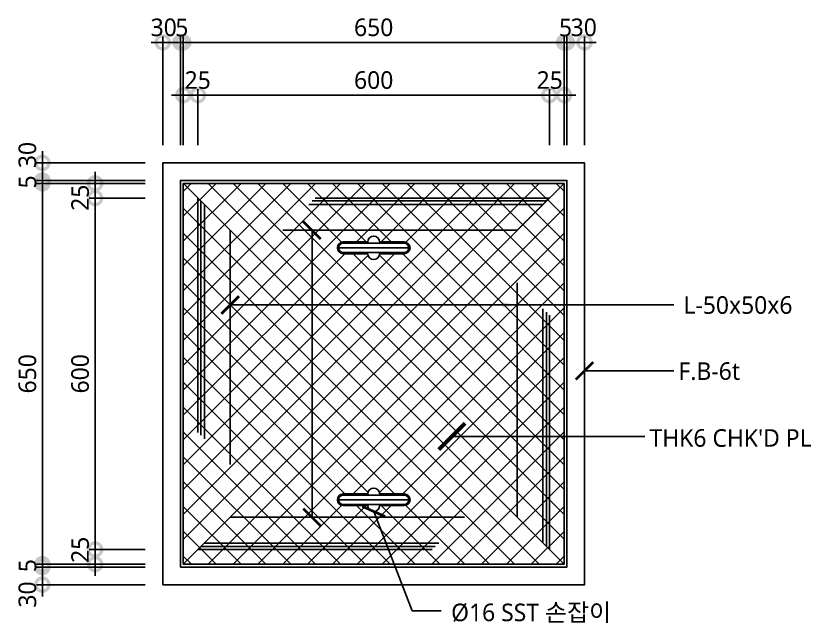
# Model space of a CAD drawing. Header units: millimetres. Extents: x 465 to 41696, y 198 to 5730.
# Drawn here: x 34420 to 35777, y 4648 to 5684 of the extents above; entities that cross this region are included whole.
import ezdxf

# ---------------------------------------------------------------- set-up
doc = ezdxf.new("R2010")
doc.units = ezdxf.units.MM
doc.header["$LTSCALE"] = 200
doc.linetypes.add('H2', pattern=[3, 2, -1])
doc.layers.get('DEFPOINTS').update_dxf_attribs({"color": 137})
for name, color, linetype in [('7', 7, 'Continuous'), ('DIM', 7, 'Continuous'), ('EL-01', 1, 'Continuous'), ('EL-03', 3, 'Continuous'), ('EL-07', 7, 'Continuous'), ('ETC-6', 6, 'Continuous'), ('HAT', 8, 'Continuous'), ('SYM-LEAD', 6, 'Continuous'), ('TEXT', 3, 'Continuous')]:
    doc.layers.add(name, color=color, linetype=linetype)
doc.styles.add('arial', font='arial.ttf')
doc.styles.add('스타일1', font='malgun.ttf')
doc.dimstyles.new('CJA$0', dxfattribs={"dimscale": 300, "dimtxt": 2.7, "dimasz": 1, "dimexe": 2, "dimexo": 3, "dimgap": 1, "dimtad": 1, "dimdec": 0, "dimzin": 1, "dimdsep": 46, "dimtxsty": 'arial', "dimblk": 'DOT', "dimcen": 0.09, "dimdle": 1, "dimclrd": 256, "dimclre": 256, "dimclrt": 3, "dimadec": 0, "dimazin": 0, "dimtfac": 1, "dimtdec": 0, "dimtmove": 2, "dimatfit": 3, "dimldrblk": 'DOT', "dimfxl": 1, "dimtolj": 1, "dimtzin": 1, "dimarcsym": 0})
doc.dimstyles.new('DIM-QD 1', dxfattribs={"dimtxt": 3, "dimasz": 1.5, "dimexe": 1, "dimexo": 0, "dimgap": 1, "dimtad": 1, "dimdec": 3, "dimdsep": 46, "dimlunit": 6, "dimtxsty": '스타일1', "dimblk1": 'ARCHTICK', "dimblk2": 'ARCHTICK', "dimsah": 1, "dimcen": 0, "dimclrd": 256, "dimclre": 256, "dimclrt": 3, "dimazin": 2, "dimtfac": 1, "dimtdec": 3, "dimtix": 1, "dimtmove": 2, "dimatfit": 3, "dimldrblk": 'ARCHTICK', "dimfxl": 1, "dimtolj": 1, "dimtzin": 0, "dimarcsym": 0})

# ---------------------------------------------------------------- blocks, each defined once
blk = doc.blocks.new('_ARCHTICK')
at = {"color": 0, "linetype": 'ByBlock', "const_width": 0.15}
blk.add_lwpolyline([(-0.5, -0.5), (0.5, 0.5)], dxfattribs=at)
blk = doc.blocks.new('_DotSmall')
at = {"color": 0, "linetype": 'ByBlock', "const_width": 0.5}
blk.add_lwpolyline([(-0.0625, 0, 1), (0.0625, 0, 1)], format="xyb", close=True, dxfattribs=at)
blk = doc.blocks.new('*D113')
at = {"layer": 'DEFPOINTS', "color": 0, "transparency": 16777216}
for p in [(34730.4, 5549), (34705.4, 5433.3), (34730.4, 5433.3)]:
    blk.add_point(p, dxfattribs=at)
at = {"layer": 'DIM', "color": 7, "lineweight": -2, "transparency": 16777216}
for p, q in [((34705.4, 5463.3), (34705.4, 5559)), ((34730.4, 5463.3), (34730.4, 5559)), ((34685.4, 5549), (34750.4, 5549))]:
    blk.add_line(p, q, dxfattribs=at)
at = {"layer": 'DIM', "color": 7, "lineweight": -2, "transparency": 16777216, "xscale": 45, "yscale": 45, "zscale": 45, "rotation": 180}
blk.add_blockref('_DotSmall', (34705.4, 5549), dxfattribs=at)
at = {"layer": 'DIM', "color": 7, "lineweight": -2, "transparency": 16777216, "xscale": 45, "yscale": 45, "zscale": 45}
blk.add_blockref('_DotSmall', (34730.4, 5549), dxfattribs=at)
at = {"layer": 'DIM', "color": 3, "transparency": 16777216, "insert": (34730, 5574.5), "char_height": 30, "attachment_point": 5, "style": '스타일1'}
blk.add_mtext('\\A1;25', dxfattribs=at)
blk = doc.blocks.new('_DOT')
at = {"color": 0, "linetype": 'ByBlock'}
blk.add_line((-0.5, 0), (-1, 0), dxfattribs=at)
at = {"color": 0, "linetype": 'ByBlock', "const_width": 0.5}
blk.add_lwpolyline([(-0.25, 0, 1), (0.25, 0, 1)], format="xyb", close=True, dxfattribs=at)
blk = doc.blocks.new('*D114')
at = {"layer": 'DEFPOINTS', "color": 0, "transparency": 16777216}
for p in [(35330.4, 5549), (34730.4, 5433.3), (35330.4, 5433.3)]:
    blk.add_point(p, dxfattribs=at)
at = {"layer": 'DIM', "color": 7, "lineweight": -2, "transparency": 16777216}
for p, q in [((34730.4, 5463.3), (34730.4, 5559)), ((35330.4, 5463.3), (35330.4, 5559)), ((34710.4, 5549), (35350.4, 5549))]:
    blk.add_line(p, q, dxfattribs=at)
at = {"layer": 'DIM', "color": 7, "lineweight": -2, "transparency": 16777216, "xscale": 45, "yscale": 45, "zscale": 45, "rotation": 180}
blk.add_blockref('_DotSmall', (34730.4, 5549), dxfattribs=at)
at = {"layer": 'DIM', "color": 7, "lineweight": -2, "transparency": 16777216, "xscale": 45, "yscale": 45, "zscale": 45}
blk.add_blockref('_DotSmall', (35330.4, 5549), dxfattribs=at)
at = {"layer": 'DIM', "color": 3, "transparency": 16777216, "insert": (35030.4, 5574.5), "char_height": 30, "attachment_point": 5, "style": '스타일1'}
blk.add_mtext('\\A1;600', dxfattribs=at)
blk = doc.blocks.new('*D115')
at = {"layer": 'DEFPOINTS', "color": 0, "transparency": 16777216}
for p in [(34700.4, 5639), (34700.4, 5433.3), (34705.4, 5433.3)]:
    blk.add_point(p, dxfattribs=at)
at = {"layer": 'DIM', "color": 7, "lineweight": -2, "transparency": 16777216}
for p, q in [((34700.4, 5463.3), (34700.4, 5649)), ((34705.4, 5463.3), (34705.4, 5649)), ((34700.4, 5639), (34655.4, 5639)), ((34705.4, 5639), (34700.4, 5639)), ((34705.4, 5639), (34750.4, 5639))]:
    blk.add_line(p, q, dxfattribs=at)
at = {"layer": 'DIM', "color": 7, "lineweight": -2, "transparency": 16777216, "xscale": 45, "yscale": 45, "zscale": 45}
blk.add_blockref('_DotSmall', (34700.4, 5639), dxfattribs=at)
at = {"layer": 'DIM', "color": 7, "lineweight": -2, "transparency": 16777216, "xscale": 45, "yscale": 45, "zscale": 45, "rotation": 180}
blk.add_blockref('_DotSmall', (34705.4, 5639), dxfattribs=at)
at = {"layer": 'DIM', "color": 3, "transparency": 16777216, "insert": (34702.9, 5664.2), "char_height": 30, "attachment_point": 5, "style": '스타일1'}
blk.add_mtext('\\A1;5', dxfattribs=at)
blk = doc.blocks.new('*D116')
at = {"layer": 'DEFPOINTS', "color": 0, "transparency": 16777216}
for p in [(34670.4, 5639), (34670.4, 5433.3), (34700.4, 5433.3)]:
    blk.add_point(p, dxfattribs=at)
at = {"layer": 'DIM', "color": 7, "lineweight": -2, "transparency": 16777216}
for p, q in [((34670.4, 5463.3), (34670.4, 5649)), ((34700.4, 5463.3), (34700.4, 5649)), ((34720.4, 5639), (34650.4, 5639))]:
    blk.add_line(p, q, dxfattribs=at)
at = {"layer": 'DIM', "color": 7, "lineweight": -2, "transparency": 16777216, "xscale": 45, "yscale": 45, "zscale": 45, "rotation": 180}
blk.add_blockref('_DotSmall', (34670.4, 5639), dxfattribs=at)
at = {"layer": 'DIM', "color": 7, "lineweight": -2, "transparency": 16777216, "xscale": 45, "yscale": 45, "zscale": 45}
blk.add_blockref('_DotSmall', (34700.4, 5639), dxfattribs=at)
at = {"layer": 'DIM', "color": 3, "transparency": 16777216, "insert": (34671.9, 5664.5), "char_height": 30, "attachment_point": 5, "style": '스타일1'}
blk.add_mtext('\\A1;30', dxfattribs=at)
blk = doc.blocks.new('*D117')
at = {"layer": 'DEFPOINTS', "color": 0, "transparency": 16777216}
for p in [(35330.4, 5549), (35330.4, 5433.3), (35355.4, 5433.3)]:
    blk.add_point(p, dxfattribs=at)
at = {"layer": 'DIM', "color": 7, "lineweight": -2, "transparency": 16777216}
for p, q in [((35330.4, 5463.3), (35330.4, 5559)), ((35355.4, 5463.3), (35355.4, 5559)), ((35375.4, 5549), (35310.4, 5549))]:
    blk.add_line(p, q, dxfattribs=at)
at = {"layer": 'DIM', "color": 7, "lineweight": -2, "transparency": 16777216, "xscale": 45, "yscale": 45, "zscale": 45, "rotation": 180}
blk.add_blockref('_DotSmall', (35330.4, 5549), dxfattribs=at)
at = {"layer": 'DIM', "color": 7, "lineweight": -2, "transparency": 16777216, "xscale": 45, "yscale": 45, "zscale": 45}
blk.add_blockref('_DotSmall', (35355.4, 5549), dxfattribs=at)
at = {"layer": 'DIM', "color": 3, "transparency": 16777216, "insert": (35330.9, 5574.5), "char_height": 30, "attachment_point": 5, "style": '스타일1'}
blk.add_mtext('\\A1;25', dxfattribs=at)
blk = doc.blocks.new('*D118')
at = {"layer": 'DEFPOINTS', "color": 0, "transparency": 16777216}
for p in [(35360.4, 5639), (35355.4, 5433.3), (35360.4, 5433.3)]:
    blk.add_point(p, dxfattribs=at)
at = {"layer": 'DIM', "color": 7, "lineweight": -2, "transparency": 16777216}
for p, q in [((35355.4, 5463.3), (35355.4, 5649)), ((35360.4, 5463.3), (35360.4, 5649)), ((35355.4, 5639), (35310.4, 5639)), ((35355.4, 5639), (35360.4, 5639)), ((35360.4, 5639), (35405.4, 5639))]:
    blk.add_line(p, q, dxfattribs=at)
at = {"layer": 'DIM', "color": 7, "lineweight": -2, "transparency": 16777216, "xscale": 45, "yscale": 45, "zscale": 45}
blk.add_blockref('_DotSmall', (35355.4, 5639), dxfattribs=at)
at = {"layer": 'DIM', "color": 7, "lineweight": -2, "transparency": 16777216, "xscale": 45, "yscale": 45, "zscale": 45, "rotation": 180}
blk.add_blockref('_DotSmall', (35360.4, 5639), dxfattribs=at)
at = {"layer": 'DIM', "color": 3, "transparency": 16777216, "insert": (35357.9, 5664.2), "char_height": 30, "attachment_point": 5, "style": '스타일1'}
blk.add_mtext('\\A1;5', dxfattribs=at)
blk = doc.blocks.new('*D119')
at = {"layer": 'DEFPOINTS', "color": 0, "transparency": 16777216}
for p in [(35390.4, 5639), (35360.4, 5433.3), (35390.4, 5433.3)]:
    blk.add_point(p, dxfattribs=at)
at = {"layer": 'DIM', "color": 7, "lineweight": -2, "transparency": 16777216}
for p, q in [((35360.4, 5463.3), (35360.4, 5649)), ((35390.4, 5463.3), (35390.4, 5649)), ((35340.4, 5639), (35410.4, 5639))]:
    blk.add_line(p, q, dxfattribs=at)
at = {"layer": 'DIM', "color": 7, "lineweight": -2, "transparency": 16777216, "xscale": 45, "yscale": 45, "zscale": 45, "rotation": 180}
blk.add_blockref('_DotSmall', (35360.4, 5639), dxfattribs=at)
at = {"layer": 'DIM', "color": 7, "lineweight": -2, "transparency": 16777216, "xscale": 45, "yscale": 45, "zscale": 45}
blk.add_blockref('_DotSmall', (35390.4, 5639), dxfattribs=at)
at = {"layer": 'DIM', "color": 3, "transparency": 16777216, "insert": (35389, 5664.5), "char_height": 30, "attachment_point": 5, "style": '스타일1'}
blk.add_mtext('\\A1;30', dxfattribs=at)
blk = doc.blocks.new('*D120')
at = {"layer": 'DEFPOINTS', "color": 0, "transparency": 16777216}
for p in [(34554.8, 4773.3), (34670.4, 4773.3), (34670.4, 4748.3)]:
    blk.add_point(p, dxfattribs=at)
at = {"layer": 'DIM', "color": 7, "lineweight": -2, "transparency": 16777216}
for p, q in [((34554.8, 4728.3), (34554.8, 4793.3)), ((34640.4, 4773.3), (34544.8, 4773.3)), ((34640.4, 4748.3), (34544.8, 4748.3))]:
    blk.add_line(p, q, dxfattribs=at)
at = {"layer": 'DIM', "color": 7, "lineweight": -2, "transparency": 16777216, "xscale": 45, "yscale": 45, "zscale": 45}
for p, rotation in [((34554.8, 4773.3), 90), ((34554.8, 4748.3), 270)]:
    blk.add_blockref('_DotSmall', p, dxfattribs=dict(at, rotation=rotation))
at = {"layer": 'DIM', "color": 3, "transparency": 16777216, "insert": (34529.3, 4772.8), "char_height": 30, "attachment_point": 5, "rotation": 90, "style": '스타일1'}
blk.add_mtext('\\A1;25', dxfattribs=at)
blk = doc.blocks.new('*D121')
at = {"layer": 'DEFPOINTS', "color": 0, "transparency": 16777216}
for p in [(34554.8, 5373.3), (34670.4, 5373.3), (34670.4, 4773.3)]:
    blk.add_point(p, dxfattribs=at)
at = {"layer": 'DIM', "color": 7, "lineweight": -2, "transparency": 16777216}
for p, q in [((34554.8, 4753.3), (34554.8, 5393.3)), ((34640.4, 5373.3), (34544.8, 5373.3)), ((34640.4, 4773.3), (34544.8, 4773.3))]:
    blk.add_line(p, q, dxfattribs=at)
at = {"layer": 'DIM', "color": 7, "lineweight": -2, "transparency": 16777216, "xscale": 45, "yscale": 45, "zscale": 45}
for p, rotation in [((34554.8, 5373.3), 90), ((34554.8, 4773.3), 270)]:
    blk.add_blockref('_DotSmall', p, dxfattribs=dict(at, rotation=rotation))
at = {"layer": 'DIM', "color": 3, "transparency": 16777216, "insert": (34529.3, 5073.3), "char_height": 30, "attachment_point": 5, "rotation": 90, "style": '스타일1'}
blk.add_mtext('\\A1;600', dxfattribs=at)
blk = doc.blocks.new('*D122')
at = {"layer": 'DEFPOINTS', "color": 0, "transparency": 16777216}
for p in [(34464.8, 5398.3), (34670.4, 5398.3), (34670.4, 4748.3)]:
    blk.add_point(p, dxfattribs=at)
at = {"layer": 'DIM', "color": 7, "lineweight": -2, "transparency": 16777216}
for p, q in [((34464.8, 4728.3), (34464.8, 5418.3)), ((34640.4, 5398.3), (34454.8, 5398.3)), ((34640.4, 4748.3), (34454.8, 4748.3))]:
    blk.add_line(p, q, dxfattribs=at)
at = {"layer": 'DIM', "color": 7, "lineweight": -2, "transparency": 16777216, "xscale": 45, "yscale": 45, "zscale": 45}
for p, rotation in [((34464.8, 5398.3), 90), ((34464.8, 4748.3), 270)]:
    blk.add_blockref('_DotSmall', p, dxfattribs=dict(at, rotation=rotation))
at = {"layer": 'DIM', "color": 3, "transparency": 16777216, "insert": (34439.3, 5073.3), "char_height": 30, "attachment_point": 5, "rotation": 90, "style": '스타일1'}
blk.add_mtext('\\A1;650', dxfattribs=at)
blk = doc.blocks.new('*D123')
at = {"layer": 'DEFPOINTS', "color": 0, "transparency": 16777216}
for p in [(34464.8, 4743.3), (34670.4, 4748.3), (34670.4, 4743.3)]:
    blk.add_point(p, dxfattribs=at)
at = {"layer": 'DIM', "color": 7, "lineweight": -2, "transparency": 16777216}
for p, q in [((34464.8, 4748.3), (34464.8, 4793.3)), ((34640.4, 4748.3), (34454.8, 4748.3)), ((34640.4, 4743.3), (34454.8, 4743.3)), ((34464.8, 4748.3), (34464.8, 4743.3)), ((34464.8, 4743.3), (34464.8, 4698.3))]:
    blk.add_line(p, q, dxfattribs=at)
at = {"layer": 'DIM', "color": 7, "lineweight": -2, "transparency": 16777216, "xscale": 45, "yscale": 45, "zscale": 45}
for p, rotation in [((34464.8, 4748.3), 270), ((34464.8, 4743.3), 90)]:
    blk.add_blockref('_DotSmall', p, dxfattribs=dict(at, rotation=rotation))
at = {"layer": 'DIM', "color": 3, "transparency": 16777216, "insert": (34439.5, 4745.8), "char_height": 30, "attachment_point": 5, "rotation": 90, "style": '스타일1'}
blk.add_mtext('\\A1;5', dxfattribs=at)
blk = doc.blocks.new('*D124')
at = {"layer": 'DEFPOINTS', "color": 0, "transparency": 16777216}
for p in [(34670.4, 4743.3), (34464.8, 4713.3), (34670.4, 4713.3)]:
    blk.add_point(p, dxfattribs=at)
at = {"layer": 'DIM', "color": 7, "lineweight": -2, "transparency": 16777216}
for p, q in [((34464.8, 4763.3), (34464.8, 4693.3)), ((34640.4, 4743.3), (34454.8, 4743.3)), ((34640.4, 4713.3), (34454.8, 4713.3))]:
    blk.add_line(p, q, dxfattribs=at)
at = {"layer": 'DIM', "color": 7, "lineweight": -2, "transparency": 16777216, "xscale": 45, "yscale": 45, "zscale": 45}
for p, rotation in [((34464.8, 4743.3), 90), ((34464.8, 4713.3), 270)]:
    blk.add_blockref('_DotSmall', p, dxfattribs=dict(at, rotation=rotation))
at = {"layer": 'DIM', "color": 3, "transparency": 16777216, "insert": (34439.3, 4696.6), "char_height": 30, "attachment_point": 5, "rotation": 90, "style": '스타일1'}
blk.add_mtext('\\A1;30', dxfattribs=at)
blk = doc.blocks.new('*D125')
at = {"layer": 'DEFPOINTS', "color": 0, "transparency": 16777216}
for p in [(34670.4, 5398.3), (34554.8, 5373.3), (34670.4, 5373.3)]:
    blk.add_point(p, dxfattribs=at)
at = {"layer": 'DIM', "color": 7, "lineweight": -2, "transparency": 16777216}
for p, q in [((34554.8, 5418.3), (34554.8, 5353.3)), ((34640.4, 5398.3), (34544.8, 5398.3)), ((34640.4, 5373.3), (34544.8, 5373.3))]:
    blk.add_line(p, q, dxfattribs=at)
at = {"layer": 'DIM', "color": 7, "lineweight": -2, "transparency": 16777216, "xscale": 45, "yscale": 45, "zscale": 45}
for p, rotation in [((34554.8, 5398.3), 90), ((34554.8, 5373.3), 270)]:
    blk.add_blockref('_DotSmall', p, dxfattribs=dict(at, rotation=rotation))
at = {"layer": 'DIM', "color": 3, "transparency": 16777216, "insert": (34529.3, 5373.8), "char_height": 30, "attachment_point": 5, "rotation": 90, "style": '스타일1'}
blk.add_mtext('\\A1;25', dxfattribs=at)
blk = doc.blocks.new('*D126')
at = {"layer": 'DEFPOINTS', "color": 0, "transparency": 16777216}
for p in [(34464.8, 5403.3), (34670.4, 5403.3), (34670.4, 5398.3)]:
    blk.add_point(p, dxfattribs=at)
at = {"layer": 'DIM', "color": 7, "lineweight": -2, "transparency": 16777216}
for p, q in [((34464.8, 5403.3), (34464.8, 5448.3)), ((34640.4, 5403.3), (34454.8, 5403.3)), ((34464.8, 5398.3), (34464.8, 5403.3)), ((34640.4, 5398.3), (34454.8, 5398.3)), ((34464.8, 5398.3), (34464.8, 5353.3))]:
    blk.add_line(p, q, dxfattribs=at)
at = {"layer": 'DIM', "color": 7, "lineweight": -2, "transparency": 16777216, "xscale": 45, "yscale": 45, "zscale": 45}
for p, rotation in [((34464.8, 5403.3), 270), ((34464.8, 5398.3), 90)]:
    blk.add_blockref('_DotSmall', p, dxfattribs=dict(at, rotation=rotation))
at = {"layer": 'DIM', "color": 3, "transparency": 16777216, "insert": (34439.5, 5400.8), "char_height": 30, "attachment_point": 5, "rotation": 90, "style": '스타일1'}
blk.add_mtext('\\A1;5', dxfattribs=at)
blk = doc.blocks.new('*D127')
at = {"layer": 'DEFPOINTS', "color": 0, "transparency": 16777216}
for p in [(34464.8, 5433.3), (34670.4, 5433.3), (34670.4, 5403.3)]:
    blk.add_point(p, dxfattribs=at)
at = {"layer": 'DIM', "color": 7, "lineweight": -2, "transparency": 16777216}
for p, q in [((34464.8, 5383.3), (34464.8, 5453.3)), ((34640.4, 5433.3), (34454.8, 5433.3)), ((34640.4, 5403.3), (34454.8, 5403.3))]:
    blk.add_line(p, q, dxfattribs=at)
at = {"layer": 'DIM', "color": 7, "lineweight": -2, "transparency": 16777216, "xscale": 45, "yscale": 45, "zscale": 45}
for p, rotation in [((34464.8, 5433.3), 90), ((34464.8, 5403.3), 270)]:
    blk.add_blockref('_DotSmall', p, dxfattribs=dict(at, rotation=rotation))
at = {"layer": 'DIM', "color": 3, "transparency": 16777216, "insert": (34439.3, 5446.7), "char_height": 30, "attachment_point": 5, "rotation": 90, "style": '스타일1'}
blk.add_mtext('\\A1;30', dxfattribs=at)
blk = doc.blocks.new('*D96')
at = {"layer": 'DEFPOINTS', "color": 0, "transparency": 16777216}
for p in [(35355.4, 5639), (34705.4, 5433.3), (35355.4, 5433.3)]:
    blk.add_point(p, dxfattribs=at)
at = {"layer": 'DIM', "color": 7, "lineweight": -2, "transparency": 16777216}
for p, q in [((34705.4, 5463.3), (34705.4, 5649)), ((35355.4, 5463.3), (35355.4, 5649)), ((34685.4, 5639), (35375.4, 5639))]:
    blk.add_line(p, q, dxfattribs=at)
at = {"layer": 'DIM', "color": 7, "lineweight": -2, "transparency": 16777216, "xscale": 45, "yscale": 45, "zscale": 45, "rotation": 180}
blk.add_blockref('_DotSmall', (34705.4, 5639), dxfattribs=at)
at = {"layer": 'DIM', "color": 7, "lineweight": -2, "transparency": 16777216, "xscale": 45, "yscale": 45, "zscale": 45}
blk.add_blockref('_DotSmall', (35355.4, 5639), dxfattribs=at)
at = {"layer": 'DIM', "color": 3, "transparency": 16777216, "insert": (35030.4, 5664.5), "char_height": 30, "attachment_point": 5, "style": '스타일1'}
blk.add_mtext('\\A1;650', dxfattribs=at)

msp = doc.modelspace()

# ---------------------------------------------------------------- hatches: boundary and pattern name
at = {"layer": 'HAT'}
h = msp.add_hatch(dxfattribs=at)
h.set_pattern_fill('블럭단면', color=256, scale=30)
h.set_pattern_definition([(45, (35030.442, 5073.328), (-21.2132, 21.2132), []), (135, (35030.442, 5073.328), (-21.2132, -21.2132), [])])
h.paths.add_polyline_path([(34705.4, 4748.3), (35355.4, 4748.3), (35355.4, 5398.3), (34705.4, 5398.3)])
h.paths.add_polyline_path([(34978.4, 5298.3), (35020.4, 5298.3, -1), (35040.4, 5298.3), (35082.4, 5298.3, -1), (35082.4, 5278.3), (35040.4, 5278.3, -1), (35020.4, 5278.3), (34978.4, 5278.3, -1)], flags=16)
h.paths.add_polyline_path([(34978.4, 4868.3), (35020.4, 4868.3, -1), (35040.4, 4868.3), (35082.4, 4868.3, -1), (35082.4, 4848.3), (35040.4, 4848.3, -1), (35020.4, 4848.3), (34978.4, 4848.3, -1)], flags=16)

# ---------------------------------------------------------------- linework, layer by layer
at = {"layer": '7', "linetype": 'H2', "ltscale": 0.5}
for p, q in [((34785.4, 5318.3), (34735.4, 5368.3)), ((34785.4, 4828.3), (34735.4, 4778.3))]:
    msp.add_line(p, q, dxfattribs=at)
at = {"layer": '7', "linetype": 'H2'}
for p, q in [((35275.4, 5318.3), (35325.4, 5368.3)), ((35275.4, 4828.3), (35325.4, 4778.3))]:
    msp.add_line(p, q, dxfattribs=at)
for points in [[(34735.4, 4778.3), (35325.4, 4778.3), (35325.4, 5368.3), (34735.4, 5368.3)], [(34785.4, 4828.3), (35275.4, 4828.3), (35275.4, 5318.3), (34785.4, 5318.3)]]:
    msp.add_lwpolyline(points, close=True, dxfattribs=at)
at = {"layer": 'DEFPOINTS'}
for p, q in [((34970.4, 5288.3), (35090.4, 5288.3)), ((34970.4, 4858.3), (35090.4, 4858.3))]:
    msp.add_line(p, q, dxfattribs=at)
at = {"layer": 'EL-01', "linetype": 'H2'}
msp.add_lwpolyline([(34741.4, 4784.3), (35319.4, 4784.3), (35319.4, 5362.3), (34741.4, 5362.3)], close=True, dxfattribs=at)
at = {"layer": 'EL-03', "linetype": 'H2'}
msp.add_lwpolyline([(34730.4, 4773.3), (35330.4, 4773.3), (35330.4, 5373.3), (34730.4, 5373.3)], close=True, dxfattribs=at)
at = {"layer": 'EL-03', "color": 4}
for points in [[(34978.4, 5280.3), (35082.4, 5280.3, 1), (35082.4, 5296.3), (34978.4, 5296.3, 1)], [(34978.4, 4850.3), (35082.4, 4850.3, 1), (35082.4, 4866.3), (34978.4, 4866.3, 1)]]:
    msp.add_lwpolyline(points, format="xyb", close=True, dxfattribs=at)
at = {"layer": 'EL-07'}
msp.add_lwpolyline([(34705.4, 4748.3), (35355.4, 4748.3), (35355.4, 5398.3), (34705.4, 5398.3)], close=True, dxfattribs=at)
for points in [[(35020.4, 5278.3, 1), (35040.4, 5278.3), (35082.4, 5278.3, 1), (35082.4, 5298.3), (35040.4, 5298.3, 1), (35020.4, 5298.3), (34978.4, 5298.3, 1), (34978.4, 5278.3)], [(35020.4, 4848.3, 1), (35040.4, 4848.3), (35082.4, 4848.3, 1), (35082.4, 4868.3), (35040.4, 4868.3, 1), (35020.4, 4868.3), (34978.4, 4868.3, 1), (34978.4, 4848.3)]]:
    msp.add_lwpolyline(points, format="xyb", close=True, dxfattribs=at)
at = {"layer": 'ETC-6'}
for points in [[(34670.4, 4713.3), (35390.4, 4713.3), (35390.4, 5433.3), (34670.4, 5433.3)], [(34700.4, 4743.3), (35360.4, 4743.3), (35360.4, 5403.3), (34700.4, 5403.3)]]:
    msp.add_lwpolyline(points, close=True, dxfattribs=at)
at = {"layer": 'SYM-LEAD'}
msp.add_solid([(35250.4, 5195), (35275.4, 5190.8), (35250.4, 5186.7)], dxfattribs=at)

# ---------------------------------------------------------------- texts
at = {"layer": 'TEXT', "style": '스타일1'}
for s, p in [('L-50x50x6', (35559.2, 5175.7)), ('F.B-6t', (35550.7, 5062.9)), ("THK6 CHK'D PL", (35501.3, 4948.7)), ('Ø16 SST 손잡이', (35162.6, 4651))]:
    msp.add_text(s, height=30, dxfattribs=at).set_placement(p)

# ---------------------------------------------------------------- dimensions: what is measured, and where the dimension line sits
at = {"layer": 'DIM'}
for base, p1, p2, angle, picture, middle in [((34670.4, 5639), (34700.4, 5433.3), (34670.4, 5433.3), 180, '*D116', (34671.9, 5664.5)), ((34730.4, 5549), (34705.4, 5433.3), (34730.4, 5433.3), 180, '*D113', (34730, 5574.5)), ((34464.8, 5433.3), (34670.4, 5403.3), (34670.4, 5433.3), 90, '*D127', (34439.3, 5446.7)), ((34554.8, 5373.3), (34670.4, 5398.3), (34670.4, 5373.3), 90, '*D125', (34529.3, 5373.8)), ((34554.8, 4773.3), (34670.4, 4748.3), (34670.4, 4773.3), 270, '*D120', (34529.3, 4772.8)), ((34464.8, 4713.3), (34670.4, 4743.3), (34670.4, 4713.3), 270, '*D124', (34439.3, 4696.6))]:
    dim = msp.add_linear_dim(base=base, p1=p1, p2=p2, angle=angle, dimstyle='CJA$0', override={"dimscale": 10, "dimtxt": 3, "dimasz": 4.5, "dimexe": 1, "dimzin": 8, "dimlunit": 6, "dimtxsty": '스타일1', "dimblk1": 'DotSmall', "dimblk2": 'DotSmall', "dimsah": 1, "dimcen": 1, "dimdle": 2, "dimclrd": 7, "dimclre": 7, "dimtix": 1, "dimfxl": 2, "dimtzin": 0}, dxfattribs=at)
    dim.commit()
    dim.dimension.update_dxf_attribs({"geometry": picture, "text_midpoint": middle, "dimtype": 160})
for base, p1, p2, angle, picture, middle in [((34700.4, 5639), (34705.4, 5433.3), (34700.4, 5433.3), 180, '*D115', (34702.9, 5664.2)), ((35355.4, 5639), (34705.4, 5433.3), (35355.4, 5433.3), 180, '*D96', (35030.4, 5664.5)), ((35330.4, 5549), (34730.4, 5433.3), (35330.4, 5433.3), 180, '*D114', (35030.4, 5574.5)), ((34464.8, 5403.3), (34670.4, 5398.3), (34670.4, 5403.3), 90, '*D126', (34439.5, 5400.8)), ((34464.8, 5398.3), (34670.4, 4748.3), (34670.4, 5398.3), 270, '*D122', (34439.3, 5073.3)), ((34554.8, 5373.3), (34670.4, 4773.3), (34670.4, 5373.3), 270, '*D121', (34529.3, 5073.3)), ((34464.8, 4743.3), (34670.4, 4748.3), (34670.4, 4743.3), 270, '*D123', (34439.5, 4745.8))]:
    dim = msp.add_linear_dim(base=base, p1=p1, p2=p2, angle=angle, dimstyle='CJA$0', override={"dimscale": 10, "dimtxt": 3, "dimasz": 4.5, "dimexe": 1, "dimzin": 8, "dimlunit": 6, "dimtxsty": '스타일1', "dimblk1": 'DotSmall', "dimblk2": 'DotSmall', "dimsah": 1, "dimcen": 1, "dimdle": 2, "dimclrd": 7, "dimclre": 7, "dimtix": 1, "dimfxl": 2, "dimtzin": 0}, dxfattribs=at)
    dim.commit()
    dim.dimension.update_dxf_attribs({"geometry": picture, "text_midpoint": middle})
dim = msp.add_linear_dim(base=(35360.4, 5639), p1=(35355.4, 5433.3), p2=(35360.4, 5433.3), dimstyle='CJA$0', override={"dimscale": 10, "dimtxt": 3, "dimasz": 4.5, "dimexe": 1, "dimzin": 8, "dimlunit": 6, "dimtxsty": '스타일1', "dimblk1": 'DotSmall', "dimblk2": 'DotSmall', "dimsah": 1, "dimcen": 1, "dimdle": 2, "dimclrd": 7, "dimclre": 7, "dimtix": 1, "dimfxl": 2, "dimtzin": 0}, dxfattribs=at)
dim.commit()
dim.dimension.update_dxf_attribs({"geometry": '*D118', "text_midpoint": (35357.9, 5664.2)})
for base, p1, p2, picture, middle in [((35390.4, 5639), (35360.4, 5433.3), (35390.4, 5433.3), '*D119', (35389, 5664.5)), ((35330.4, 5549), (35355.4, 5433.3), (35330.4, 5433.3), '*D117', (35330.9, 5574.5))]:
    dim = msp.add_linear_dim(base=base, p1=p1, p2=p2, dimstyle='CJA$0', override={"dimscale": 10, "dimtxt": 3, "dimasz": 4.5, "dimexe": 1, "dimzin": 8, "dimlunit": 6, "dimtxsty": '스타일1', "dimblk1": 'DotSmall', "dimblk2": 'DotSmall', "dimsah": 1, "dimcen": 1, "dimdle": 2, "dimclrd": 7, "dimclre": 7, "dimtix": 1, "dimfxl": 2, "dimtzin": 0}, dxfattribs=at)
    dim.commit()
    dim.dimension.update_dxf_attribs({"geometry": picture, "text_midpoint": middle, "dimtype": 160})

# ---------------------------------------------------------------- leaders
at = {"layer": 'SYM-LEAD'}
for points, override in [([(34925.1, 5318.3), (34925.1, 5190.8)], {"dimscale": 10, "dimasz": 3, "dimtad": 0, "dimclrd": 6}), ([(34785.4, 5190.8), (35542.8, 5190.8)], {"dimscale": 10, "dimasz": 3, "dimtad": 0, "dimclrd": 6}), ([(34925.1, 4828.3), (34925.1, 5190.8)], {"dimscale": 10, "dimasz": 3, "dimtad": 0, "dimclrd": 6}), ([(35390.4, 5078.3), (35542.8, 5078.3)], {"dimscale": 10, "dimasz": 3, "dimtad": 0, "dimclrd": 6}), ([(35163.9, 4966.4), (35493.4, 4966.4)], {"dimscale": 30, "dimtad": 0, "dimclrd": 6}), ([(35030.4, 4838.3), (35095.8, 4668.7), (35145.8, 4668.7)], {"dimscale": 10, "dimasz": 3, "dimtad": 0, "dimclrd": 6})]:
    msp.add_leader(points, dimstyle='DIM-QD 1', override=override, dxfattribs=at)

doc.saveas('drawing.dxf')
